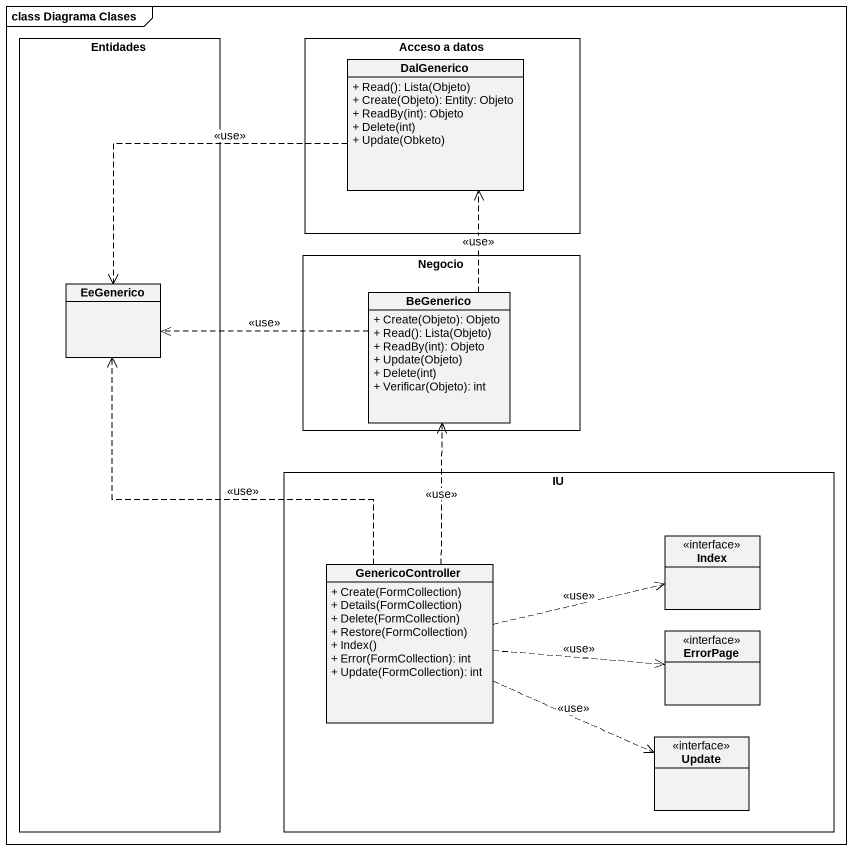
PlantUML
@startuml
mainframe class Diagrama Clases
hide circle
hide empty members
skinparam classAttributeIconSize 0
rectangle Entidades {
  class EeGenerico
}
rectangle "Acceso a datos" as Acceso_a_datos {
  class DalGenerico {
    + Read(): Lista(Objeto)
    + Create(Objeto): Entity: Objeto
    + ReadBy(int): Objeto
    + Delete(int)
    + Update(Obketo)
  }
}
rectangle Negocio {
  class BeGenerico {
    + Create(Objeto): Objeto
    + Read(): Lista(Objeto)
    + ReadBy(int): Objeto
    + Update(Objeto)
    + Delete(int)
    + Verificar(Objeto): int
  }
}
rectangle IU {
  class Index <<interface>>
  class GenericoController {
    + Create(FormCollection)
    + Details(FormCollection)
    + Delete(FormCollection)
    + Restore(FormCollection)
    + Index()
    + Error(FormCollection): int
    + Update(FormCollection): int
  }
  class ErrorPage <<interface>>
  class Update <<interface>>
}
DalGenerico ..> EeGenerico : <<use>>
BeGenerico .up.> DalGenerico : <<use>>
BeGenerico .left.> EeGenerico : <<use>>
GenericoController .up.> EeGenerico : <<use>>
GenericoController .up.> BeGenerico : <<use>>
GenericoController .right.> Index : <<use>>
GenericoController .right.> ErrorPage : <<use>>
GenericoController .right.> Update : <<use>>
@enduml
